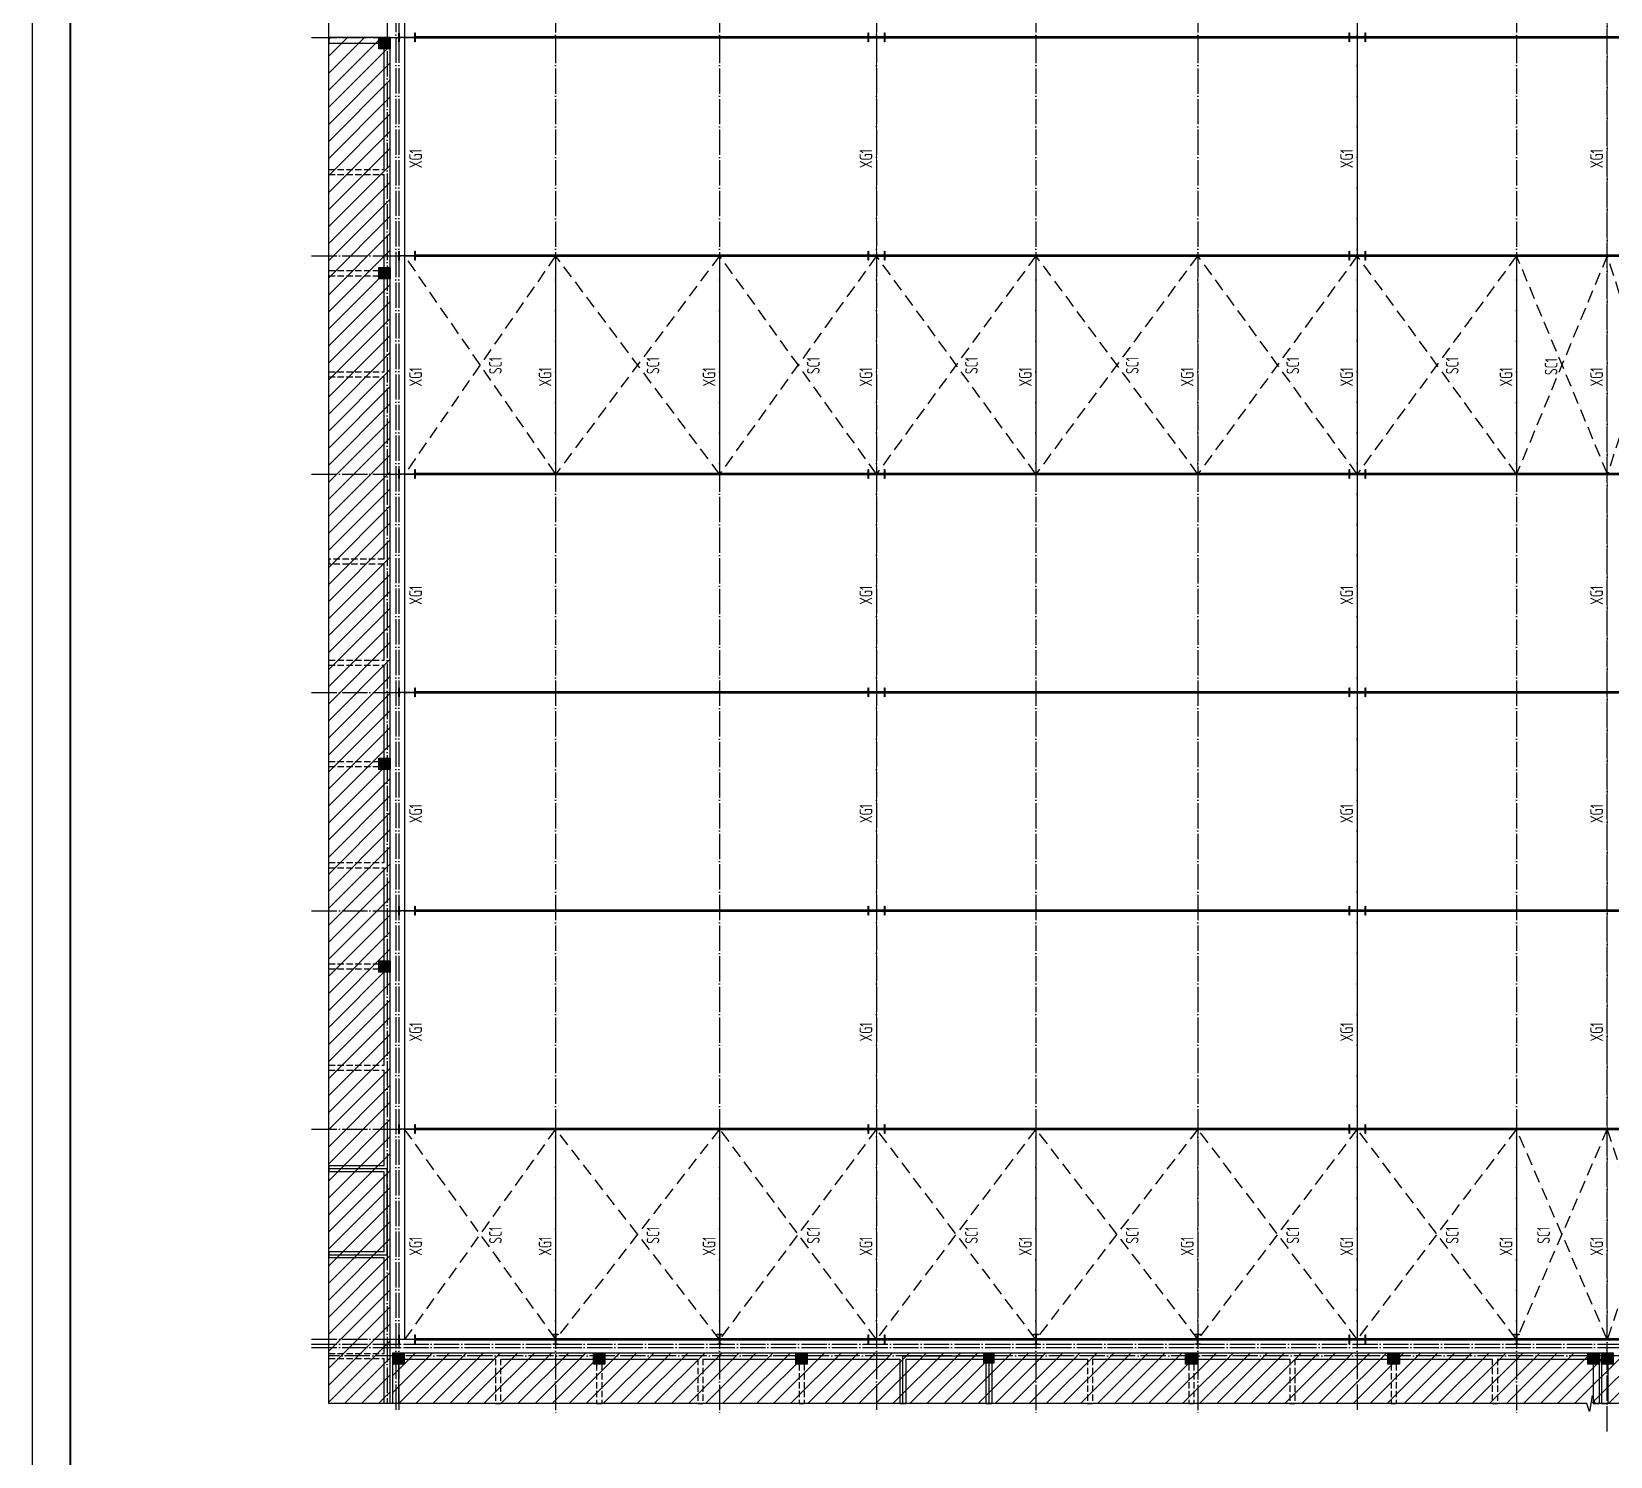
# Model space of a CAD drawing. Extents: x 447413 to 2975780, y -1432727 to 1301644.
# Drawn here: x 2617168 to 2679570, y -302188 to -245868 of the extents above; entities that cross this region are included whole.
import ezdxf
from ezdxf.enums import TextEntityAlignment as Align

# ---------------------------------------------------------------- set-up
doc = ezdxf.new("R2010")
doc.units = 0
doc.header["$LTSCALE"] = 1000
doc.header["$MEASUREMENT"] = 0
for name, pattern in [('DASH', [0.35, 0.25, -0.1]), ('DASHED', [0.75, 0.5, -0.25]), ('DOTE', [2.42, 2, -0.2, 0.02, -0.2])]:
    doc.linetypes.add(name, pattern=pattern)
for name, color, linetype in [('3T_WOOD', 21, 'Continuous'), ('__0', 7, 'Continuous'), ('COLUMN', 9, 'Continuous'), ('DIM_SYMB', 3, 'Continuous'), ('DOTE', 1, 'Continuous'), ('PUB_HATCH', 8, 'Continuous'), ('SC', 2, 'Continuous'), ('XG', 5, 'Continuous'), ('X公厕', 21, 'Continuous'), ('图框', 253, 'Continuous'), ('柱子', 3, 'Continuous')]:
    doc.layers.add(name, color=color, linetype=linetype)
doc.layers.add('WALL', color=140, linetype='Continuous', lineweight=25)
doc.layers.add('钢梁', color=141, linetype='Continuous', lineweight=18)
doc.styles.add('楷体', font='tssdeng.shx', dxfattribs={"bigfont": 'hztxt.shx'})

# ---------------------------------------------------------------- blocks, each defined once
blk = doc.blocks.new('A$C6B0021A6')
at = {"layer": '图框', "color": 2, "const_width": 40, "elevation": -84000}
blk.add_lwpolyline([(20, 84120), (118920, 84120), (118920, 20), (20, 20)], close=True, dxfattribs=at)
at = {"layer": '图框', "color": 153, "const_width": 58, "elevation": -84000}
blk.add_lwpolyline([(111420, 1020), (2520, 1020), (2520, 83120), (111420, 83120)], close=True, dxfattribs=at)
blk = doc.blocks.new('_FZH')
blk.add_lwpolyline([(-0.5, -0.5), (0.5, -0.5), (0.5, 0.5), (-0.5, 0.5)], close=True)
at = {"layer": 'PUB_HATCH'}
blk.add_solid([(-0.5, -0.5), (0.5, -0.5), (-0.5, 0.5), (0.5, 0.5)], dxfattribs=at)

msp = doc.modelspace()

# ---------------------------------------------------------------- hatches: boundary and pattern name
at = {"layer": 'PUB_HATCH'}
h = msp.add_hatch(dxfattribs=at)
h.set_pattern_fill('ANSI31', color=256, scale=300, style=0)
h.set_pattern_definition([(45, (2698983.55, -231324.66), (-336.7596, 336.7596), [])])
h.paths.add_polyline_path([(2631342.4, -246097.9), (2628912.5, -246097.9), (2628912.5, -300102.5), (2631342.4, -300102.5)])
h = msp.add_hatch(dxfattribs=at)
h.set_pattern_fill('ANSI31', color=256, scale=300, style=0)
h.set_pattern_definition([(45, (2395352.1, -231324.66), (-336.7596, 336.7596), [])])
h.paths.add_polyline_path([(2631442.4, -298107.5), (2727462.1, -298107.5), (2727462.1, -300075.9), (2631442.4, -300075.9)])

# ---------------------------------------------------------------- linework, layer by layer
at = {"layer": '3T_WOOD', "linetype": 'DASH'}
for p, q in [((2628912.5, -251317.5, 252000), (2631102.4, -251317.5, 252000)), ((2628912.5, -251517.5, 252000), (2628912.5, -251317.5, 252000)), ((2628912.5, -251517.5, 252000), (2631102.4, -251517.5, 252000)), ((2628912.5, -255317.5, 252000), (2630892.4, -255317.5, 252000)), ((2628912.5, -255517.5, 252000), (2628912.5, -255317.5, 252000)), ((2628912.5, -255517.5, 252000), (2630892.4, -255517.5, 252000)), ((2628912.5, -259317.5, 252000), (2631102.4, -259317.5, 252000)), ((2628912.5, -259517.5, 252000), (2628912.5, -259317.5, 252000)), ((2628912.5, -259517.5, 252000), (2631102.4, -259517.5, 252000)), ((2631102.4, -266717.5, 252000), (2628912.5, -266717.5, 252000)), ((2628912.5, -266717.5, 252000), (2628912.5, -266917.5, 252000)), ((2631102.4, -266917.5, 252000), (2628912.5, -266917.5, 252000)), ((2628912.5, -270717.5, 252000), (2631102.4, -270717.5, 252000)), ((2628912.5, -270917.5, 252000), (2628912.5, -270717.5, 252000)), ((2628912.5, -270917.5, 252000), (2631102.4, -270917.5, 252000)), ((2628912.5, -274717.5, 252000), (2630892.4, -274717.5, 252000)), ((2628912.5, -274917.5, 252000), (2628912.5, -274717.5, 252000)), ((2628912.5, -274917.5, 252000), (2630892.4, -274917.5, 252000)), ((2628912.5, -278717.5, 252000), (2631102.4, -278717.5, 252000)), ((2628912.5, -278917.5, 252000), (2628912.5, -278717.5, 252000)), ((2628912.5, -278917.5, 252000), (2631102.4, -278917.5, 252000)), ((2628912.5, -282717.5, 252000), (2630892.4, -282717.5, 252000)), ((2628912.5, -282917.5, 252000), (2628912.5, -282717.5, 252000)), ((2628912.5, -282917.5, 252000), (2630892.4, -282917.5, 252000)), ((2628912.5, -286717.5, 252000), (2631102.4, -286717.5, 252000)), ((2628912.5, -286917.5, 252000), (2628912.5, -286717.5, 252000)), ((2628912.5, -286917.5, 252000), (2631102.4, -286917.5, 252000)), ((2628912.5, -298117.5, 252000), (2631102.4, -298117.5, 252000)), ((2628912.5, -298317.5, 252000), (2628912.5, -298117.5, 252000)), ((2628912.5, -298317.5, 252000), (2631102.4, -298317.5, 252000)), ((2635502.1, -298337.5, 252000), (2635502.1, -300102.5, 252000)), ((2635702.1, -298337.5, 252000), (2635702.1, -300102.5, 252000)), ((2639502.1, -298547.5, 252000), (2639502.1, -300102.5, 252000)), ((2639702.1, -298547.5, 252000), (2639702.1, -300102.5, 252000)), ((2643502.1, -298337.5, 252000), (2643502.1, -300102.5, 252000)), ((2643702.1, -298337.5, 252000), (2643702.1, -300102.5, 252000)), ((2647502.1, -298547.5, 252000), (2647502.1, -300102.5, 252000)), ((2647702.1, -298547.5, 252000), (2647702.1, -300102.5, 252000)), ((2658902.1, -298337.5, 252000), (2658902.1, -300102.5, 252000)), ((2659102.1, -298337.5, 252000), (2659102.1, -300102.5, 252000)), ((2662902.1, -298547.5, 252000), (2662902.1, -300102.5, 252000)), ((2663102.1, -298547.5, 252000), (2663102.1, -300102.5, 252000)), ((2666902.1, -298337.5, 252000), (2666902.1, -300102.5, 252000)), ((2667102.1, -298337.5, 252000), (2667102.1, -300102.5, 252000)), ((2670902.1, -298547.5, 252000), (2670902.1, -300102.5, 252000)), ((2671102.1, -298547.5, 252000), (2671102.1, -300102.5, 252000)), ((2674902.1, -298337.5, 252000), (2674902.1, -300102.5, 252000)), ((2675102.1, -298337.5, 252000), (2675102.1, -300102.5, 252000)), ((2635502.1, -300102.5, 252000), (2635702.1, -300102.5, 252000)), ((2639502.1, -300102.5, 252000), (2639702.1, -300102.5, 252000)), ((2643502.1, -300102.5, 252000), (2643702.1, -300102.5, 252000)), ((2647502.1, -300102.5, 252000), (2647702.1, -300102.5, 252000)), ((2658902.1, -300102.5, 252000), (2659102.1, -300102.5, 252000)), ((2662902.1, -300102.5, 252000), (2663102.1, -300102.5, 252000)), ((2666902.1, -300102.5, 252000), (2667102.1, -300102.5, 252000)), ((2670902.1, -300102.5, 252000), (2671102.1, -300102.5, 252000)), ((2674902.1, -300102.5, 252000), (2675102.1, -300102.5, 252000))]:
    msp.add_line(p, q, dxfattribs=at)
at = {"layer": '__0', "ltscale": 5, "elevation": 252000}
msp.add_lwpolyline([(2631342.4, -246097.9), (2628912.5, -246097.9)], dxfattribs=at)
at = {"layer": 'DIM_SYMB', "elevation": 252000}
for points in [[(2628912.5, -300102.5), (2628912.5, -240265.1), (2629227.5, -240150.4), (2628597.5, -240039.3), (2628912.5, -239927.6), (2628912.5, -180090.1)], [(2728688.3, -300102.5), (2678969.1, -300102.5), (2678854.5, -299787.5), (2678743.4, -300417.5), (2678631.6, -300102.5), (2628912.5, -300102.5)]]:
    msp.add_lwpolyline(points, dxfattribs=at)
at = {"layer": 'DOTE', "color": 8, "linetype": 'DOTE', "ltscale": 0.5}
for p, q in [((2631562.4, -179556.7, 252000), (2631562.4, -300544.1, 252000)), ((2650562.4, -179556.7, 252000), (2650562.4, -300544.1, 252000)), ((2669562.4, -179556.7, 252000), (2669562.4, -300544.1, 252000)), ((2628233.2, -254727.5, 252000), (2728651.9, -254727.5, 252000)), ((2628233.2, -263357.5, 252000), (2728651.9, -263357.5, 252000)), ((2628233.2, -271987.5, 252000), (2728651.9, -271987.5, 252000)), ((2628233.2, -280617.5, 252000), (2728651.9, -280617.5, 252000)), ((2628233.2, -289247.5, 252000), (2728651.9, -289247.5, 252000)), ((2628233.2, -297557.5, 252000), (2728651.9, -297557.5, 252000)), ((2628233.2, -297877.5, 252000), (2728651.9, -297877.5, 252000))]:
    msp.add_line(p, q, dxfattribs=at)
at = {"layer": 'DOTE', "linetype": 'DOTE', "ltscale": 0.5}
for p, q in [((2631682.4, -179556.7, 252000), (2631682.4, -300544.1, 252000)), ((2679442.3, -301205.1, 252000), (2679442.3, -179166.4, 252000)), ((2628233.2, -246097.9, 252000), (2728651.9, -246097.9, 252000)), ((2628233.2, -297757.5, 252000), (2728651.9, -297757.5, 252000))]:
    msp.add_line(p, q, dxfattribs=at)
at = {"layer": 'DOTE', "color": 8, "linetype": 'DOTE', "ltscale": 0.5, "elevation": 252000}
for points in [[(2637882.1, -179564.3), (2637882.1, -300550.2)], [(2644362.1, -179564.3), (2644362.1, -300550.2)], [(2656862.1, -179564.3), (2656862.1, -300550.2)], [(2663262.1, -179564.3), (2663262.1, -300550.2)], [(2675862.1, -179564.3), (2675862.1, -300550.2)], [(2631222.4, -180090.1), (2631222.4, -300102.5)], [(2727342.1, -298217.5), (2628912.5, -298217.5)]]:
    msp.add_lwpolyline(points, dxfattribs=at)
at = {"layer": 'SC', "linetype": 'DASHED', "elevation": 252000}
for points in [[(2727043.1, -254731.5), (2720728.6, -263357.5), (2714162.1, -254727.5), (2707562.4, -263361.5), (2701262.1, -254727.5), (2694862.1, -263361.5), (2688562.4, -254731.5), (2682262.1, -263361.5), (2679442.3, -254727.5), (2675862.1, -263361.5), (2669562.4, -254731.5), (2663268.6, -263357.5), (2656862.1, -254727.5), (2650562.4, -263361.5), (2644362.1, -254727.5), (2637888.6, -263357.5), (2631912.5, -254731.5)], [(2727043.1, -263361.5), (2720722.1, -254727.5), (2714168.6, -263357.5), (2707562.4, -254731.5), (2701262.1, -263361.5), (2694862.1, -254727.5), (2688562.4, -263361.5), (2682262.1, -254727.5), (2679452.3, -263357.5), (2675862.1, -254727.5), (2669562.4, -263361.5), (2663262.1, -254727.5), (2656862.1, -263361.5), (2650562.4, -254731.5), (2644362.1, -263361.5), (2637882.1, -254727.5), (2631912.5, -263361.5)], [(2727043.1, -297561.5), (2720722.1, -289247.5), (2714168.6, -297557.5), (2707562.4, -289251.5), (2701262.1, -297561.5), (2694862.1, -289247.5), (2688562.4, -297561.5), (2682262.1, -289247.5), (2679442.3, -297561.5), (2675862.1, -289247.5), (2669562.4, -297561.5), (2663262.1, -289247.5), (2656862.1, -297561.5), (2650562.4, -289251.5), (2644362.1, -297561.5), (2637882.1, -289247.5), (2631912.5, -297561.5)], [(2727043.1, -289251.5), (2720728.6, -297557.5), (2714162.1, -289247.5), (2707562.4, -297561.5), (2701262.1, -289247.5), (2694862.1, -297561.5), (2688562.4, -289251.5), (2682262.1, -297561.5), (2679442.3, -289247.5), (2675862.1, -297561.5), (2669562.4, -289251.5), (2663268.6, -297557.5), (2656862.1, -289247.5), (2650562.4, -297561.5), (2644362.1, -289247.5), (2637888.6, -297557.5), (2631912.5, -289251.5)]]:
    msp.add_lwpolyline(points, dxfattribs=at)
at = {"layer": 'WALL'}
for p, q in [((2630892.4, -246097.9, 252000), (2628912.5, -246097.9, 252000)), ((2628912.5, -246097.9, 252000), (2628912.5, -246337.9, 252000)), ((2630892.4, -246337.9, 252000), (2628912.5, -246337.9, 252000)), ((2631102.4, -251317.5, 252000), (2631102.4, -246547.9, 252000)), ((2631342.4, -251417.5, 252000), (2631342.4, -246547.9, 252000)), ((2631342.4, -255192.5, 252000), (2631342.4, -251417.5, 252000)), ((2631102.4, -255192.5, 252000), (2631102.4, -251517.5, 252000)), ((2631102.4, -259317.5, 252000), (2631102.4, -255642.5, 252000)), ((2631342.4, -259417.5, 252000), (2631342.4, -255642.5, 252000)), ((2631102.4, -266717.5, 252000), (2631102.4, -259517.5, 252000)), ((2631342.4, -266817.5, 252000), (2631342.4, -259417.5, 252000)), ((2631102.4, -270717.5, 252000), (2631102.4, -266917.5, 252000)), ((2631342.4, -270817.5, 252000), (2631342.4, -266817.5, 252000)), ((2631342.4, -274592.5, 252000), (2631342.4, -270817.5, 252000)), ((2631102.4, -274592.5, 252000), (2631102.4, -270917.5, 252000)), ((2631102.4, -278717.5, 252000), (2631102.4, -275042.5, 252000)), ((2631342.4, -278817.5, 252000), (2631342.4, -275042.5, 252000)), ((2631102.4, -282592.5, 252000), (2631102.4, -278917.5, 252000)), ((2631342.4, -282592.5, 252000), (2631342.4, -278817.5, 252000)), ((2631102.4, -286717.5, 252000), (2631102.4, -283042.5, 252000)), ((2631342.4, -286817.5, 252000), (2631342.4, -283042.5, 252000)), ((2631102.4, -290697.5, 252000), (2631102.4, -286917.5, 252000)), ((2631342.4, -290817.5, 252000), (2631342.4, -286817.5, 252000)), ((2631102.4, -290697.5, 252000), (2628912.5, -290697.5, 252000)), ((2628912.5, -290697.5, 252000), (2628912.5, -290937.5, 252000)), ((2631102.4, -290937.5, 252000), (2628912.5, -290937.5, 252000)), ((2631102.4, -294097.5, 252000), (2631102.4, -290937.5, 252000)), ((2631342.4, -294217.5, 252000), (2631342.4, -290817.5, 252000)), ((2631102.4, -294097.5, 252000), (2628912.5, -294097.5, 252000)), ((2628912.5, -294097.5, 252000), (2628912.5, -294337.5, 252000)), ((2631102.4, -294337.5, 252000), (2628912.5, -294337.5, 252000)), ((2631102.4, -298117.5, 252000), (2631102.4, -294337.5, 252000)), ((2631342.4, -298217.5, 252000), (2631342.4, -294217.5, 252000)), ((2631342.4, -300102.5, 252000), (2631342.4, -298217.5, 252000)), ((2631892.4, -298097.5, 252000), (2635602.1, -298097.5, 252000)), ((2635602.1, -298097.5, 252000), (2639377.1, -298097.5, 252000)), ((2639827.1, -298097.5, 252000), (2643602.1, -298097.5, 252000)), ((2643602.1, -298097.5, 252000), (2647377.1, -298097.5, 252000)), ((2647827.1, -298097.5, 252000), (2651602.1, -298097.5, 252000)), ((2651602.1, -298097.5, 252000), (2654802.2, -298097.5, 252000)), ((2655202.2, -298097.5, 252000), (2659002.1, -298097.5, 252000)), ((2659002.1, -298097.5, 252000), (2662777.1, -298097.5, 252000)), ((2663227.1, -298097.5, 252000), (2667002.1, -298097.5, 252000)), ((2667002.1, -298097.5, 252000), (2670777.1, -298097.5, 252000)), ((2671227.1, -298097.5, 252000), (2675002.1, -298097.5, 252000)), ((2675002.1, -298097.5, 252000), (2678672.1, -298097.5, 252000)), ((2679122.1, -298097.5, 252000), (2679222.1, -298097.5, 252000)), ((2631102.4, -300102.5, 252000), (2631102.4, -298317.5, 252000)), ((2631442.4, -300102.5, 252000), (2631442.4, -298547.5, 252000)), ((2631682.4, -300102.5, 252000), (2631682.4, -298547.5, 252000)), ((2631892.4, -298337.5, 252000), (2635502.1, -298337.5, 252000)), ((2635702.1, -298337.5, 252000), (2639377.1, -298337.5, 252000)), ((2639827.1, -298337.5, 252000), (2643502.1, -298337.5, 252000)), ((2643702.1, -298337.5, 252000), (2647377.1, -298337.5, 252000)), ((2647827.1, -298337.5, 252000), (2651482.1, -298337.5, 252000)), ((2651482.1, -298337.5, 252000), (2651482.1, -300102.5, 252000)), ((2651722.1, -298337.5, 252000), (2651722.1, -300102.5, 252000)), ((2651722.1, -298337.5, 252000), (2654802.2, -298337.5, 252000)), ((2654882.1, -298497.5, 252000), (2654882.1, -300102.5, 252000)), ((2655122.1, -298497.5, 252000), (2655122.1, -300102.5, 252000)), ((2655202.2, -298337.5, 252000), (2658902.1, -298337.5, 252000)), ((2659102.1, -298337.5, 252000), (2662777.1, -298337.5, 252000)), ((2663227.1, -298337.5, 252000), (2666902.1, -298337.5, 252000)), ((2667102.1, -298337.5, 252000), (2670777.1, -298337.5, 252000)), ((2671227.1, -298337.5, 252000), (2674902.1, -298337.5, 252000)), ((2675102.1, -298337.5, 252000), (2678672.1, -298337.5, 252000)), ((2678882.1, -298547.5, 252000), (2678882.1, -300102.5, 252000)), ((2679122.1, -298337.5, 252000), (2679222.1, -298337.5, 252000)), ((2679122.1, -298547.5, 252000), (2679122.1, -300102.5, 252000)), ((2679222.1, -298547.5, 252000), (2679222.1, -300102.5, 252000)), ((2679462.1, -298547.5, 252000), (2679462.1, -300102.5, 252000)), ((2631342.4, -300102.5, 252000), (2631102.4, -300102.5, 252000)), ((2631682.4, -300102.5, 252000), (2631442.4, -300102.5, 252000)), ((2651482.1, -300102.5, 252000), (2651722.1, -300102.5, 252000)), ((2654882.1, -300102.5, 252000), (2655122.1, -300102.5, 252000)), ((2678882.1, -300102.5, 252000), (2679122.1, -300102.5, 252000)), ((2679222.1, -300102.5, 252000), (2679462.1, -300102.5, 252000))]:
    msp.add_line(p, q, dxfattribs=at)
at = {"layer": 'XG', "const_width": 50, "elevation": 252000}
for points in [[(2631912.5, -297561.5), (2631912.5, -182642.4)], [(2650562.4, -297561.5), (2650562.4, -182642.4)], [(2669562.4, -297561.5), (2669562.4, -182642.4)], [(2679442.3, -297561.5), (2679442.3, -182642.4)], [(2637882.1, -263357.5), (2637882.1, -254727.5)], [(2644362.1, -263357.5), (2644362.1, -254727.5)], [(2656862.1, -263357.5), (2656862.1, -254727.5)], [(2663262.1, -263357.5), (2663262.1, -254727.5)], [(2675862.1, -263357.5), (2675862.1, -254727.5)], [(2675862.1, -263357.5), (2675862.1, -254727.5)], [(2637882.1, -297561.5), (2637882.1, -289247.5)], [(2644362.1, -297561.5), (2644362.1, -289247.5)], [(2656862.1, -297561.5), (2656862.1, -289247.5)], [(2663262.1, -297561.5), (2663262.1, -289247.5)], [(2675862.1, -297561.5), (2675862.1, -289247.5)]]:
    msp.add_lwpolyline(points, dxfattribs=at)
at = {"layer": 'X公厕', "ltscale": 5, "elevation": 252000}
for points in [[(2628912.5, -294217.5), (2631222.4, -294217.5), (2631222.4, -290817.5), (2628912.5, -290817.5)], [(2651602.1, -300102.5), (2651602.1, -298217.5), (2655002.1, -298217.5), (2655002.1, -300102.5)]]:
    msp.add_lwpolyline(points, dxfattribs=at)
at = {"layer": '柱子', "color": 6, "ltscale": 100, "elevation": 252000}
for points in [[(2631696.4, -246093.9), (2632318.4, -246093.9), (2632318.4, -245922.9), (2632332.4, -245922.9), (2632332.4, -246272.9), (2632318.4, -246272.9), (2632318.4, -246101.9), (2631696.4, -246101.9), (2631696.4, -246272.9), (2631682.4, -246272.9), (2631682.4, -245922.9), (2631696.4, -245922.9)], [(2650251.4, -246093.9), (2650873.4, -246093.9), (2650873.4, -245922.9), (2650887.4, -245922.9), (2650887.4, -246272.9), (2650873.4, -246272.9), (2650873.4, -246101.9), (2650251.4, -246101.9), (2650251.4, -246272.9), (2650237.4, -246272.9), (2650237.4, -245922.9), (2650251.4, -245922.9)], [(2669251.4, -246093.9), (2669873.4, -246093.9), (2669873.4, -245922.9), (2669887.4, -245922.9), (2669887.4, -246272.9), (2669873.4, -246272.9), (2669873.4, -246101.9), (2669251.4, -246101.9), (2669251.4, -246272.9), (2669237.4, -246272.9), (2669237.4, -245922.9), (2669251.4, -245922.9)], [(2631696.4, -254723.5), (2632318.4, -254723.5), (2632318.4, -254552.5), (2632332.4, -254552.5), (2632332.4, -254902.5), (2632318.4, -254902.5), (2632318.4, -254731.5), (2631696.4, -254731.5), (2631696.4, -254902.5), (2631682.4, -254902.5), (2631682.4, -254552.5), (2631696.4, -254552.5)], [(2650251.4, -254723.5), (2650873.4, -254723.5), (2650873.4, -254552.5), (2650887.4, -254552.5), (2650887.4, -254902.5), (2650873.4, -254902.5), (2650873.4, -254731.5), (2650251.4, -254731.5), (2650251.4, -254902.5), (2650237.4, -254902.5), (2650237.4, -254552.5), (2650251.4, -254552.5)], [(2669251.4, -254723.5), (2669873.4, -254723.5), (2669873.4, -254552.5), (2669887.4, -254552.5), (2669887.4, -254902.5), (2669873.4, -254902.5), (2669873.4, -254731.5), (2669251.4, -254731.5), (2669251.4, -254902.5), (2669237.4, -254902.5), (2669237.4, -254552.5), (2669251.4, -254552.5)], [(2631696.4, -263353.5), (2632318.4, -263353.5), (2632318.4, -263182.5), (2632332.4, -263182.5), (2632332.4, -263532.5), (2632318.4, -263532.5), (2632318.4, -263361.5), (2631696.4, -263361.5), (2631696.4, -263532.5), (2631682.4, -263532.5), (2631682.4, -263182.5), (2631696.4, -263182.5)], [(2650251.4, -263353.5), (2650873.4, -263353.5), (2650873.4, -263182.5), (2650887.4, -263182.5), (2650887.4, -263532.5), (2650873.4, -263532.5), (2650873.4, -263361.5), (2650251.4, -263361.5), (2650251.4, -263532.5), (2650237.4, -263532.5), (2650237.4, -263182.5), (2650251.4, -263182.5)], [(2669251.4, -263353.5), (2669873.4, -263353.5), (2669873.4, -263182.5), (2669887.4, -263182.5), (2669887.4, -263532.5), (2669873.4, -263532.5), (2669873.4, -263361.5), (2669251.4, -263361.5), (2669251.4, -263532.5), (2669237.4, -263532.5), (2669237.4, -263182.5), (2669251.4, -263182.5)], [(2631696.4, -271983.5), (2632318.4, -271983.5), (2632318.4, -271812.5), (2632332.4, -271812.5), (2632332.4, -272162.5), (2632318.4, -272162.5), (2632318.4, -271991.5), (2631696.4, -271991.5), (2631696.4, -272162.5), (2631682.4, -272162.5), (2631682.4, -271812.5), (2631696.4, -271812.5)], [(2650251.4, -271983.5), (2650873.4, -271983.5), (2650873.4, -271812.5), (2650887.4, -271812.5), (2650887.4, -272162.5), (2650873.4, -272162.5), (2650873.4, -271991.5), (2650251.4, -271991.5), (2650251.4, -272162.5), (2650237.4, -272162.5), (2650237.4, -271812.5), (2650251.4, -271812.5)], [(2669251.4, -271983.5), (2669873.4, -271983.5), (2669873.4, -271812.5), (2669887.4, -271812.5), (2669887.4, -272162.5), (2669873.4, -272162.5), (2669873.4, -271991.5), (2669251.4, -271991.5), (2669251.4, -272162.5), (2669237.4, -272162.5), (2669237.4, -271812.5), (2669251.4, -271812.5)], [(2631696.4, -280613.5), (2632318.4, -280613.5), (2632318.4, -280442.5), (2632332.4, -280442.5), (2632332.4, -280792.5), (2632318.4, -280792.5), (2632318.4, -280621.5), (2631696.4, -280621.5), (2631696.4, -280792.5), (2631682.4, -280792.5), (2631682.4, -280442.5), (2631696.4, -280442.5)], [(2650251.4, -280613.5), (2650873.4, -280613.5), (2650873.4, -280442.5), (2650887.4, -280442.5), (2650887.4, -280792.5), (2650873.4, -280792.5), (2650873.4, -280621.5), (2650251.4, -280621.5), (2650251.4, -280792.5), (2650237.4, -280792.5), (2650237.4, -280442.5), (2650251.4, -280442.5)], [(2669251.4, -280613.5), (2669873.4, -280613.5), (2669873.4, -280442.5), (2669887.4, -280442.5), (2669887.4, -280792.5), (2669873.4, -280792.5), (2669873.4, -280621.5), (2669251.4, -280621.5), (2669251.4, -280792.5), (2669237.4, -280792.5), (2669237.4, -280442.5), (2669251.4, -280442.5)], [(2631696.4, -289243.5), (2632318.4, -289243.5), (2632318.4, -289072.5), (2632332.4, -289072.5), (2632332.4, -289422.5), (2632318.4, -289422.5), (2632318.4, -289251.5), (2631696.4, -289251.5), (2631696.4, -289422.5), (2631682.4, -289422.5), (2631682.4, -289072.5), (2631696.4, -289072.5)], [(2650251.4, -289243.5), (2650873.4, -289243.5), (2650873.4, -289072.5), (2650887.4, -289072.5), (2650887.4, -289422.5), (2650873.4, -289422.5), (2650873.4, -289251.5), (2650251.4, -289251.5), (2650251.4, -289422.5), (2650237.4, -289422.5), (2650237.4, -289072.5), (2650251.4, -289072.5)], [(2669251.4, -289243.5), (2669873.4, -289243.5), (2669873.4, -289072.5), (2669887.4, -289072.5), (2669887.4, -289422.5), (2669873.4, -289422.5), (2669873.4, -289251.5), (2669251.4, -289251.5), (2669251.4, -289422.5), (2669237.4, -289422.5), (2669237.4, -289072.5), (2669251.4, -289072.5)], [(2631696.4, -297553.5), (2632318.4, -297553.5), (2632318.4, -297382.5), (2632332.4, -297382.5), (2632332.4, -297732.5), (2632318.4, -297732.5), (2632318.4, -297561.5), (2631696.4, -297561.5), (2631696.4, -297732.5), (2631682.4, -297732.5), (2631682.4, -297382.5), (2631696.4, -297382.5)], [(2650251.4, -297553.5), (2650873.4, -297553.5), (2650873.4, -297382.5), (2650887.4, -297382.5), (2650887.4, -297732.5), (2650873.4, -297732.5), (2650873.4, -297561.5), (2650251.4, -297561.5), (2650251.4, -297732.5), (2650237.4, -297732.5), (2650237.4, -297382.5), (2650251.4, -297382.5)], [(2669251.4, -297553.5), (2669873.4, -297553.5), (2669873.4, -297382.5), (2669887.4, -297382.5), (2669887.4, -297732.5), (2669873.4, -297732.5), (2669873.4, -297561.5), (2669251.4, -297561.5), (2669251.4, -297732.5), (2669237.4, -297732.5), (2669237.4, -297382.5), (2669251.4, -297382.5)]]:
    msp.add_lwpolyline(points, close=True, dxfattribs=at)
for points in [[(2637782.1, -297378.5), (2637782.1, -297357.5), (2637982.1, -297357.5), (2637982.1, -297378.5), (2637901.6, -297378.5, 0.4142136), (2637888.6, -297391.5), (2637888.6, -297723.5, 0.4142136), (2637901.6, -297736.5), (2637982.1, -297736.5), (2637982.1, -297757.5), (2637782.1, -297757.5), (2637782.1, -297736.5), (2637862.6, -297736.5, 0.4142136), (2637875.6, -297723.5), (2637875.6, -297391.5, 0.4142136), (2637862.6, -297378.5)], [(2644262.1, -297378.5), (2644262.1, -297357.5), (2644462.1, -297357.5), (2644462.1, -297378.5), (2644381.6, -297378.5, 0.4142136), (2644368.6, -297391.5), (2644368.6, -297723.5, 0.4142136), (2644381.6, -297736.5), (2644462.1, -297736.5), (2644462.1, -297757.5), (2644262.1, -297757.5), (2644262.1, -297736.5), (2644342.6, -297736.5, 0.4142136), (2644355.6, -297723.5), (2644355.6, -297391.5, 0.4142136), (2644342.6, -297378.5)], [(2656762.1, -297378.5), (2656762.1, -297357.5), (2656962.1, -297357.5), (2656962.1, -297378.5), (2656881.6, -297378.5, 0.4142136), (2656868.6, -297391.5), (2656868.6, -297723.5, 0.4142136), (2656881.6, -297736.5), (2656962.1, -297736.5), (2656962.1, -297757.5), (2656762.1, -297757.5), (2656762.1, -297736.5), (2656842.6, -297736.5, 0.4142136), (2656855.6, -297723.5), (2656855.6, -297391.5, 0.4142136), (2656842.6, -297378.5)], [(2663162.1, -297378.5), (2663162.1, -297357.5), (2663362.1, -297357.5), (2663362.1, -297378.5), (2663281.6, -297378.5, 0.4142136), (2663268.6, -297391.5), (2663268.6, -297723.5, 0.4142136), (2663281.6, -297736.5), (2663362.1, -297736.5), (2663362.1, -297757.5), (2663162.1, -297757.5), (2663162.1, -297736.5), (2663242.6, -297736.5, 0.4142136), (2663255.6, -297723.5), (2663255.6, -297391.5, 0.4142136), (2663242.6, -297378.5)], [(2675762.1, -297378.5), (2675762.1, -297357.5), (2675962.1, -297357.5), (2675962.1, -297378.5), (2675881.6, -297378.5, 0.4142136), (2675868.6, -297391.5), (2675868.6, -297723.5, 0.4142136), (2675881.6, -297736.5), (2675962.1, -297736.5), (2675962.1, -297757.5), (2675762.1, -297757.5), (2675762.1, -297736.5), (2675842.6, -297736.5, 0.4142136), (2675855.6, -297723.5), (2675855.6, -297391.5, 0.4142136), (2675842.6, -297378.5)]]:
    msp.add_lwpolyline(points, format="xyb", close=True, dxfattribs=at)
at = {"layer": '钢梁', "lineweight": 35, "const_width": 100, "elevation": 252000}
for points in [[(2726572.1, -246097.9), (2632332.4, -246097.9)], [(2726572.1, -254727.5), (2632332.4, -254727.5)], [(2726572.1, -263357.5), (2632332.4, -263357.5)], [(2726572.1, -271987.5), (2632332.4, -271987.5)], [(2726572.1, -280617.5), (2632332.4, -280617.5)], [(2726572.1, -289247.5), (2632332.4, -289247.5)], [(2726572.1, -297557.5), (2632332.4, -297557.5)]]:
    msp.add_lwpolyline(points, dxfattribs=at)

# ---------------------------------------------------------------- block references
at = {"xscale": 1.5, "yscale": 1.5, "zscale": 1.5, "rotation": 270}
msp.add_blockref('A$C6B0021A6', (2617168.3, -166547.5, 252000), dxfattribs=at)
at = {"layer": 'COLUMN'}
for p, xscale, yscale, zscale, rotation in [((2631117.4, -246322.9, 252000), -450, 450, 450, 270), ((2631117.4, -255417.5, 252000), -450, 450, 450, 270), ((2631117.4, -274817.5, 252000), -450, 450, 450, 270), ((2631117.4, -282817.5, 252000), -450, 450, 450, 270), ((2631667.4, -298322.5, 252000), -450, 450, 450, 270), ((2639602.1, -298322.5, 252000), -450, 450, 450, 270), ((2647602.1, -298322.5, 252000), -450, 450, 450, 270), ((2655002.2, -298297.5, 252000), -400, 400, 400, 90), ((2663002.1, -298322.5, 252000), -450, 450, 450, 270), ((2671002.1, -298322.5, 252000), -450, 450, 450, 270), ((2678897.1, -298322.5, 252000), -450, 450, 450, 270), ((2679447.1, -298322.5, 252000), -450, 450, 450, 270)]:
    msp.add_blockref('_FZH', p, dxfattribs=dict(at, xscale=xscale, yscale=yscale, zscale=zscale, rotation=rotation))

# ---------------------------------------------------------------- texts
at = {"layer": 'SC', "linetype": 'DASHED', "style": '楷体', "width": 0.7}
for p in [(2635752, -259070.4, 252000), (2641977.7, -259071.4, 252000), (2648317.7, -259071.4, 252000), (2654567, -259070.4, 252000), (2660920.1, -259068.4, 252000), (2667268.6, -259072.5, 252000), (2673567, -259072.4, 252000), (2677477, -259109.7, 252000), (2635752, -293443.2, 252000), (2641977.7, -293444.3, 252000), (2648317.7, -293444.2, 252000), (2654567, -293443.2, 252000), (2660920.1, -293441.2, 252000), (2667268.6, -293445.4, 252000), (2673567, -293445.2, 252000), (2677178.2, -293443.2, 252000)]:
    msp.add_text('SC1', height=500, rotation=90.000003, dxfattribs=at).set_placement(p, align=Align.CENTER)
at = {"layer": 'XG', "color": 7, "style": '楷体', "width": 0.7}
for p in [(2632597.6, -250890, 252000), (2650394.4, -250890, 252000), (2669394.4, -250890, 252000), (2679274.3, -250890, 252000), (2632597.6, -259519.8, 252000), (2637714.1, -259519.8, 252000), (2644194.1, -259519.8, 252000), (2650394.4, -259519.8, 252000), (2656694.1, -259519.8, 252000), (2663094.1, -259519.8, 252000), (2669394.4, -259519.8, 252000), (2675694.1, -259519.8, 252000), (2679274.3, -259519.8, 252000), (2632597.6, -268149.8, 252000), (2650394.4, -268149.8, 252000), (2669394.4, -268149.8, 252000), (2679274.3, -268149.8, 252000), (2632597.6, -276779.8, 252000), (2650394.4, -276779.8, 252000), (2669394.4, -276779.8, 252000), (2679274.3, -276779.8, 252000), (2632597.6, -285409.8, 252000), (2650394.4, -285409.8, 252000), (2669394.4, -285409.8, 252000), (2679274.3, -285409.8, 252000), (2632597.6, -293879.8, 252000), (2637714.1, -293879.8, 252000), (2644194.1, -293879.8, 252000), (2650394.4, -293879.8, 252000), (2656694.1, -293879.8, 252000), (2663094.1, -293879.8, 252000), (2669394.4, -293879.8, 252000), (2675694.1, -293879.8, 252000), (2679274.3, -293879.8, 252000)]:
    msp.add_text('XG1', height=500, rotation=90.000003, dxfattribs=at).set_placement(p, align=Align.CENTER)

doc.saveas('drawing.dxf')
